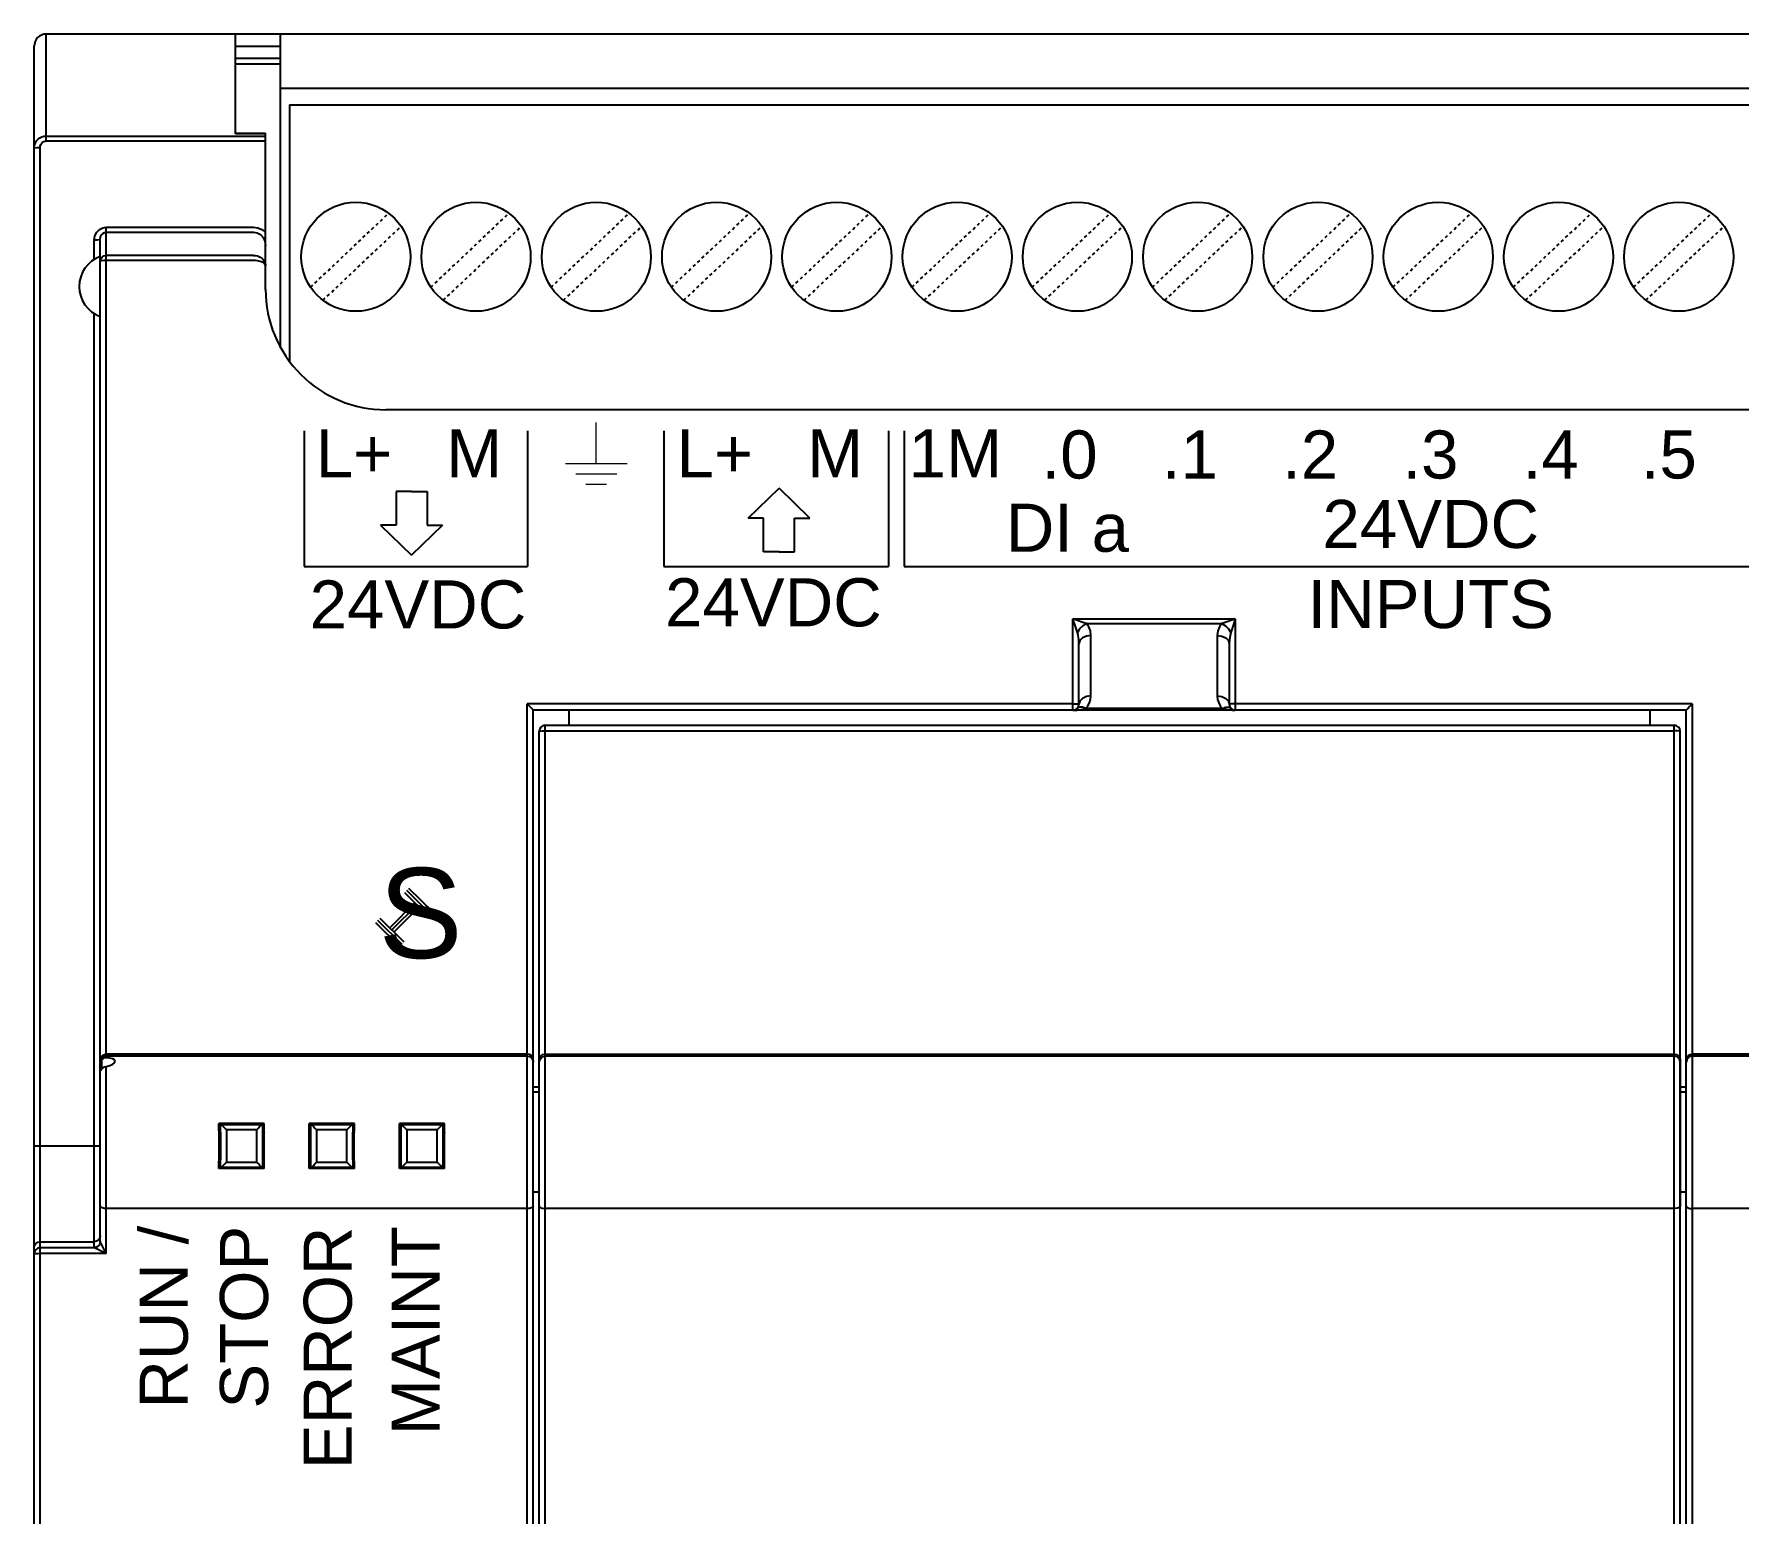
# Model space of a CAD drawing. Header units: inches. Extents: x 57 to 2760, y -193 to 2149.
# Drawn here: x 240 to 296.7, y 1823.6 to 1872.8 of the extents above; entities that cross this region are included whole.
import ezdxf

# ---------------------------------------------------------------- set-up
doc = ezdxf.new("R2010")
doc.units = ezdxf.units.IN
doc.header["$MEASUREMENT"] = 0
doc.linetypes.add('DOT', pattern=[0.2, 0.1, -0.1])
doc.styles.get("Standard").update_dxf_attribs({"font": 'arial.ttf'})

msp = doc.modelspace()

# ---------------------------------------------------------------- linework, layer by layer
at = {"color": 7, "linetype": 'Continuous'}
for p, q in [((239.97114, 1773.19462), (239.97114, 1872.39462)), ((329.57114, 1872.79462), (240.37114, 1872.79462)), ((240.37114, 1869.23994), (240.37114, 1872.79462)), ((246.67114, 1869.47104), (246.67114, 1872.79462)), ((246.67114, 1872.39462), (248.17114, 1872.39462)), ((248.17114, 1862.35813), (248.17114, 1872.79462)), ((246.67114, 1871.99462), (248.17114, 1871.99462)), ((248.17114, 1871.79462), (246.67114, 1871.79462)), ((305.17114, 1870.98462), (248.17114, 1870.98462)), ((248.46114, 1870.44462), (304.88114, 1870.44462)), ((248.46114, 1870.44462), (248.46114, 1861.90801)), ((240.37114, 1869.39967), (247.67114, 1869.39967)), ((246.67114, 1869.49763), (247.67114, 1869.49763)), ((247.67114, 1869.47104), (246.67114, 1869.47104)), ((247.67114, 1864.29462), (247.67114, 1869.49762)), ((240.17114, 1776.56641), (240.17114, 1869.02283)), ((240.37114, 1869.23994), (247.67114, 1869.23994)), ((242.37114, 1866.3686), (247.27114, 1866.3686)), ((242.37114, 1838.73047), (242.37114, 1866.3686)), ((242.37114, 1866.20602), (247.27114, 1866.20602)), ((241.97114, 1865.29265), (241.97114, 1865.93713)), ((242.17114, 1838.58396), (242.17114, 1865.96728)), ((247.27114, 1865.4303), (242.37114, 1865.4303)), ((247.27114, 1865.25745), (242.37114, 1865.25745)), ((241.97114, 1832.41023), (241.97114, 1863.49659)), ((315.67114, 1860.29462), (251.67117, 1860.29462)), ((274.52114, 1853.33095), (279.92114, 1853.33095)), ((274.6697, 1853.28107), (274.52114, 1853.33095)), ((274.62741, 1853.0108), (274.52114, 1853.33095)), ((274.52114, 1850.29462), (274.52114, 1853.33095)), ((274.66942, 1852.88252), (274.62741, 1853.0108)), ((274.78901, 1853.24028), (274.6697, 1853.28107)), ((274.88638, 1853.2064), (274.78901, 1853.24028)), ((274.96597, 1853.17812), (274.88638, 1853.2064)), ((274.96597, 1853.17812), (279.47631, 1853.17812)), ((279.553, 1853.20538), (279.47631, 1853.17812)), ((279.64893, 1853.23879), (279.553, 1853.20538)), ((279.76996, 1853.28018), (279.64893, 1853.23879)), ((279.92114, 1853.33095), (279.76996, 1853.28018)), ((279.84941, 1853.11541), (279.77286, 1852.88252)), ((279.92114, 1853.33095), (279.84941, 1853.11541)), ((279.92114, 1853.33095), (279.92114, 1850.29462)), ((274.72114, 1850.49462), (274.72114, 1852.50865)), ((275.12114, 1850.77055), (275.12114, 1852.78458)), ((279.32114, 1852.78458), (279.32114, 1850.77055)), ((279.72114, 1852.50865), (279.72114, 1850.49462)), ((274.52114, 1850.50814), (256.37114, 1850.50814)), ((256.37114, 1797.5811), (256.37114, 1850.50814)), ((256.57114, 1797.79417), (256.57114, 1850.29507)), ((256.57114, 1838.66673), (256.57114, 1850.29507)), ((294.92114, 1850.29462), (256.57114, 1850.29462)), ((257.77114, 1849.79462), (257.77114, 1850.29462)), ((279.92114, 1850.29462), (274.52114, 1850.29462)), ((274.73927, 1850.3968), (274.66594, 1850.35665)), ((274.73412, 1850.30764), (274.79633, 1850.3169)), ((279.48675, 1850.35666), (274.95552, 1850.35666)), ((279.70301, 1850.3968), (279.77635, 1850.35666)), ((279.81582, 1850.29773), (279.92114, 1850.29462)), ((295.12114, 1850.50814), (279.92114, 1850.50814)), ((293.72114, 1849.79462), (293.72114, 1850.29462)), ((294.92114, 1797.79417), (294.92114, 1850.29507)), ((295.12114, 1850.50814), (295.12114, 1797.5811)), ((256.77114, 1798.49462), (256.77114, 1849.59462)), ((256.97114, 1849.79462), (294.52114, 1849.79462)), ((256.97114, 1849.79462), (294.52114, 1849.79462)), ((256.97114, 1798.29462), (256.97114, 1849.79462)), ((256.97114, 1849.6077), (294.52114, 1849.6077)), ((294.52114, 1798.29462), (294.52114, 1849.79462)), ((294.72114, 1798.49462), (294.72114, 1849.59462)), ((256.37114, 1838.8506), (242.37114, 1838.8506)), ((256.37114, 1838.7832), (242.37114, 1838.7832)), ((256.97114, 1838.8506), (294.52114, 1838.8506)), ((294.52114, 1838.7832), (256.97114, 1838.7832)), ((327.57114, 1838.8506), (295.12114, 1838.8506)), ((327.57114, 1838.7832), (295.12114, 1838.7832)), ((242.18636, 1838.66021), (242.17114, 1838.58396)), ((242.18407, 1838.61279), (242.17114, 1838.54547)), ((242.17114, 1832.60947), (242.17114, 1838.54547)), ((242.22114, 1838.67134), (242.18407, 1838.61279)), ((242.22114, 1838.36352), (242.22114, 1838.67134)), ((242.37114, 1832.21162), (242.37114, 1838.44026)), ((256.55592, 1838.66021), (256.57114, 1838.58396)), ((256.57114, 1811.79818), (256.57114, 1838.58396)), ((294.72114, 1838.58396), (294.69434, 1838.68358)), ((294.70539, 1838.73824), (294.72114, 1838.66673)), ((294.72114, 1838.66673), (294.72114, 1833.79106)), ((256.77114, 1837.74748), (256.57114, 1837.74748)), ((294.92114, 1837.74748), (294.72114, 1837.74748)), ((256.77114, 1837.58777), (256.57114, 1837.58777)), ((294.92114, 1837.58777), (294.72114, 1837.58777)), ((247.62281, 1836.54629), (246.11947, 1836.54629)), ((246.11947, 1836.54629), (246.16438, 1836.50138)), ((247.62281, 1836.54629), (247.5779, 1836.50138)), ((250.62281, 1836.54629), (249.11947, 1836.54629)), ((249.16438, 1836.50138), (249.11947, 1836.54629)), ((250.5779, 1836.50138), (250.62281, 1836.54629)), ((253.62281, 1836.54629), (252.11947, 1836.54629)), ((252.16438, 1836.50138), (252.11947, 1836.54629)), ((253.5779, 1836.50138), (253.62281, 1836.54629)), ((246.16438, 1836.50138), (246.19361, 1836.50086)), ((246.19361, 1836.50086), (246.20823, 1836.5006)), ((247.53405, 1836.5006), (246.20823, 1836.5006)), ((247.37715, 1836.33677), (246.36513, 1836.33677)), ((247.53405, 1836.5006), (247.5779, 1836.50138)), ((247.59658, 1836.02065), (247.59575, 1835.8733)), ((247.6221, 1836.30786), (247.60425, 1836.29458)), ((247.60425, 1836.29458), (247.62186, 1836.22888)), ((249.13803, 1836.29458), (249.12041, 1836.22888)), ((249.14572, 1836.01794), (249.14417, 1836.1434)), ((249.14654, 1835.87047), (249.14572, 1836.01794)), ((249.16438, 1836.50138), (249.19361, 1836.50086)), ((249.19361, 1836.50086), (249.20823, 1836.5006)), ((250.53405, 1836.5006), (249.20823, 1836.5006)), ((250.37715, 1836.33677), (249.36513, 1836.33677)), ((250.53405, 1836.5006), (250.5779, 1836.50138)), ((250.59658, 1836.02065), (250.59575, 1835.8733)), ((250.6221, 1836.30786), (250.60425, 1836.29458)), ((250.60425, 1836.29458), (250.62186, 1836.22888)), ((252.13803, 1836.29458), (252.12041, 1836.22888)), ((252.14572, 1836.01794), (252.14417, 1836.1434)), ((252.14654, 1835.87047), (252.14572, 1836.01794)), ((252.16438, 1836.50138), (252.19361, 1836.50086)), ((252.19361, 1836.50086), (252.20823, 1836.5006)), ((253.53405, 1836.5006), (252.20823, 1836.5006)), ((253.37715, 1836.33677), (252.36513, 1836.33677)), ((253.53405, 1836.5006), (253.5779, 1836.50138)), ((253.59658, 1836.02065), (253.59575, 1835.8733)), ((253.6221, 1836.30786), (253.60425, 1836.29458)), ((253.60425, 1836.29458), (253.62186, 1836.22888)), ((239.97114, 1835.79462), (242.17114, 1835.79462)), ((247.59575, 1835.8733), (247.59574, 1835.71831)), ((247.59574, 1835.71831), (247.59656, 1835.5705)), ((247.59656, 1835.5705), (247.59813, 1835.44499)), ((249.14569, 1835.56763), (249.14653, 1835.71511)), ((249.14653, 1835.71511), (249.14654, 1835.87047)), ((250.59575, 1835.8733), (250.59574, 1835.71831)), ((250.59574, 1835.71831), (250.59656, 1835.5705)), ((250.59656, 1835.5705), (250.59813, 1835.44499)), ((252.14569, 1835.56763), (252.14653, 1835.71511)), ((252.14653, 1835.71511), (252.14654, 1835.87047)), ((253.59575, 1835.8733), (253.59574, 1835.71831)), ((253.59574, 1835.71831), (253.59656, 1835.5705)), ((253.59656, 1835.5705), (253.59813, 1835.44499)), ((246.11947, 1835.04295), (246.16438, 1835.08786)), ((247.62281, 1835.04295), (246.11947, 1835.04295)), ((246.20822, 1835.08864), (246.16438, 1835.08786)), ((246.20822, 1835.08864), (247.53406, 1835.08864)), ((246.36513, 1835.25247), (247.37715, 1835.25247)), ((247.54867, 1835.08838), (247.53406, 1835.08864)), ((247.5779, 1835.08786), (247.54867, 1835.08838)), ((247.62281, 1835.04295), (247.5779, 1835.08786)), ((247.60425, 1835.29466), (247.62187, 1835.36036)), ((249.16438, 1835.08786), (249.11947, 1835.04295)), ((250.62281, 1835.04295), (249.11947, 1835.04295)), ((249.12018, 1835.28138), (249.13803, 1835.29466)), ((249.13803, 1835.29466), (249.12041, 1835.36036)), ((249.20822, 1835.08864), (249.16438, 1835.08786)), ((249.20822, 1835.08864), (250.53406, 1835.08864)), ((249.36513, 1835.25247), (250.37715, 1835.25247)), ((250.5779, 1835.08786), (250.53406, 1835.08864)), ((250.5779, 1835.08786), (250.62281, 1835.04295)), ((250.60425, 1835.29466), (250.62187, 1835.36036)), ((252.16438, 1835.08786), (252.11947, 1835.04295)), ((253.62281, 1835.04295), (252.11947, 1835.04295)), ((252.12018, 1835.28138), (252.13803, 1835.29466)), ((252.13803, 1835.29466), (252.12041, 1835.36036)), ((252.20822, 1835.08864), (252.16438, 1835.08786)), ((252.20822, 1835.08864), (253.53406, 1835.08864)), ((252.36513, 1835.25247), (253.37715, 1835.25247)), ((253.5779, 1835.08786), (253.53406, 1835.08864)), ((253.5779, 1835.08786), (253.62281, 1835.04295)), ((253.60425, 1835.29466), (253.62187, 1835.36036)), ((256.77114, 1834.2614), (256.57114, 1834.2614)), ((294.92114, 1834.2614), (294.72114, 1834.2614)), ((256.37114, 1833.71075), (242.37114, 1833.71075)), ((294.52114, 1833.71075), (256.97114, 1833.71075)), ((327.57114, 1833.71075), (295.12114, 1833.71075)), ((240.17114, 1832.6068), (241.97114, 1832.6068)), ((242.19029, 1832.57067), (242.1783, 1832.5939)), ((242.23593, 1832.48079), (242.19029, 1832.57067)), ((241.97356, 1832.40638), (240.17114, 1832.40638)), ((242.37114, 1832.21162), (240.17114, 1832.21162)), ((242.04681, 1832.37193), (242.00943, 1832.3899)), ((242.13293, 1832.32986), (242.04681, 1832.37193)), ((242.37114, 1832.21162), (242.23593, 1832.48079))]:
    msp.add_line(p, q, dxfattribs=at)
at = {"linetype": 'DOT'}
for p, q in [((249.16529, 1864.37139), (251.76437, 1866.83344)), ((253.16529, 1864.37139), (255.76437, 1866.83344)), ((257.16529, 1864.37139), (259.76437, 1866.83344)), ((261.16529, 1864.37139), (263.76437, 1866.83344)), ((265.16529, 1864.37139), (267.76437, 1866.83344)), ((269.16529, 1864.37139), (271.76437, 1866.83344)), ((273.16529, 1864.37139), (275.76437, 1866.83344)), ((277.16529, 1864.37139), (279.76437, 1866.83344)), ((281.16529, 1864.37139), (283.76437, 1866.83344)), ((285.16529, 1864.37139), (287.76437, 1866.83344)), ((289.16529, 1864.37139), (291.76437, 1866.83344)), ((293.16529, 1864.37139), (295.76437, 1866.83344)), ((249.57791, 1863.9358), (252.17699, 1866.39785)), ((253.57791, 1863.9358), (256.17699, 1866.39785)), ((257.57791, 1863.9358), (260.17699, 1866.39785)), ((261.57791, 1863.9358), (264.17699, 1866.39785)), ((265.57791, 1863.9358), (268.17699, 1866.39785)), ((269.57791, 1863.9358), (272.17699, 1866.39785)), ((273.57791, 1863.9358), (276.17699, 1866.39785)), ((277.57791, 1863.9358), (280.17699, 1866.39785)), ((281.57791, 1863.9358), (284.17699, 1866.39785)), ((285.57791, 1863.9358), (288.17699, 1866.39785)), ((289.57791, 1863.9358), (292.17699, 1866.39785)), ((293.57791, 1863.9358), (296.17699, 1866.39785))]:
    msp.add_line(p, q, dxfattribs=at)
at = {"color": 7, "linetype": 'Continuous', "lineweight": 15}
for p, q in [((258.66764, 1858.50506), (258.66764, 1859.87006)), ((257.64389, 1858.50506), (259.69139, 1858.50506)), ((257.98514, 1858.16381), (259.35014, 1858.16381)), ((258.32639, 1857.82256), (259.00889, 1857.82256))]:
    msp.add_line(p, q, dxfattribs=at)
for p, q in [((248.95614, 1859.58839), (248.95614, 1855.07481)), ((256.38614, 1859.58839), (256.38614, 1855.07481)), ((260.91139, 1859.5888), (260.91139, 1855.07521)), ((268.38614, 1859.5888), (268.38614, 1855.07521)), ((268.91139, 1859.5888), (268.91139, 1855.07521)), ((252.52574, 1857.57041), (252.01169, 1857.57041)), ((252.01169, 1857.57041), (252.01169, 1856.45202)), ((252.52574, 1857.57041), (253.03979, 1857.57041)), ((253.03979, 1857.57041), (253.03979, 1856.45202)), ((263.71885, 1856.68158), (264.74695, 1857.67906)), ((265.77506, 1856.68158), (264.74695, 1857.67906)), ((252.01169, 1856.45202), (251.49764, 1856.45202)), ((251.49764, 1856.45202), (252.52574, 1855.45454)), ((253.55384, 1856.45202), (252.52574, 1855.45454)), ((253.03979, 1856.45202), (253.55384, 1856.45202)), ((264.23291, 1856.68158), (263.71885, 1856.68158)), ((264.23291, 1855.56319), (264.23291, 1856.68158)), ((265.261, 1855.56319), (265.261, 1856.68158)), ((265.261, 1856.68158), (265.77506, 1856.68158)), ((264.74696, 1855.56319), (264.23291, 1855.56319)), ((264.74695, 1855.56319), (265.261, 1855.56319)), ((248.95614, 1855.07481), (256.38614, 1855.07481)), ((260.91139, 1855.07521), (268.38614, 1855.07521)), ((268.91139, 1855.07521), (304.38614, 1855.07521)), ((252.63602, 1843.89182), (251.79746, 1843.05359)), ((252.28677, 1844.23342), (253.08845, 1843.4415)), ((252.35704, 1844.30458), (253.15871, 1843.51266)), ((252.4273, 1844.37574), (253.22897, 1843.58382)), ((251.46732, 1843.37882), (252.269, 1842.58691)), ((252.70671, 1843.8211), (251.86816, 1842.98286)), ((252.77741, 1843.75037), (251.93885, 1842.91214)), ((251.3268, 1843.23651), (252.12847, 1842.44459)), ((251.39706, 1843.30766), (252.19874, 1842.51575))]:
    msp.add_line(p, q)
at = {"color": 7, "linetype": 'Continuous'}
for points in [[(239.97114, 1868.98957), (239.97566, 1869.05103), (239.99043, 1869.1154), (240.01666, 1869.17957), (240.05455, 1869.24022), (240.10333, 1869.29418), (240.16152, 1869.33884), (240.22724, 1869.37221), (240.29802, 1869.39276), (240.37114, 1869.39967)], [(239.97114, 1868.98957), (239.99793, 1869.0062), (240.07114, 1869.01838), (240.17114, 1869.02283)], [(240.17114, 1869.02283), (240.1734, 1869.05536), (240.18078, 1869.08944), (240.19389, 1869.12341), (240.21283, 1869.15552), (240.23722, 1869.18409), (240.26632, 1869.20773), (240.29918, 1869.2254), (240.33457, 1869.23628), (240.37114, 1869.23994)], [(241.97114, 1865.93713), (241.99284, 1866.07728), (242.05386, 1866.19985), (242.14451, 1866.29262), (242.25324, 1866.34938), (242.37114, 1866.3686)], [(242.17114, 1865.96728), (242.18197, 1866.04476), (242.2125, 1866.11264), (242.25787, 1866.16403), (242.31229, 1866.19544), (242.37114, 1866.20602)], [(247.27114, 1866.3686), (247.4137, 1866.35006), (247.54924, 1866.29482), (247.67114, 1866.20376)], [(247.27114, 1866.20602), (247.38861, 1866.18596), (247.49762, 1866.1261), (247.5883, 1866.02838), (247.64943, 1865.89911), (247.67114, 1865.75145)], [(242.17114, 1865.9673), (242.14434, 1865.95222), (242.07114, 1865.94117), (241.97114, 1865.93713)], [(242.17114, 1865.23711), (242.18636, 1865.31104), (242.22972, 1865.37372), (242.2946, 1865.41559), (242.37114, 1865.4303)], [(247.27115, 1865.4303), (247.33808, 1865.42535), (247.39673, 1865.41256), (247.44702, 1865.39458), (247.48982, 1865.37325), (247.52645, 1865.34958), (247.55818, 1865.32385), (247.58619, 1865.29569), (247.61094, 1865.26463), (247.63195, 1865.23099), (247.6487, 1865.19542), (247.66087, 1865.15858), (247.66838, 1865.12073), (247.67114, 1865.07956)], [(242.37114, 1865.25745), (242.29435, 1865.2559), (242.22909, 1865.25143), (242.186, 1865.24481), (242.17114, 1865.23711)], [(247.67114, 1865.07959), (247.66838, 1865.10046), (247.66087, 1865.11964), (247.6487, 1865.13832), (247.63196, 1865.15636), (247.61096, 1865.17341), (247.58621, 1865.18916), (247.5582, 1865.20345), (247.52647, 1865.2165), (247.48986, 1865.2285), (247.44707, 1865.23932), (247.3968, 1865.24845), (247.33816, 1865.25494), (247.27125, 1865.25745)], [(274.96597, 1853.17812), (274.84653, 1853.10166), (274.74307, 1852.99853), (274.66942, 1852.88252)], [(275.12114, 1852.78458), (275.10135, 1852.93403), (275.04761, 1853.06593), (274.96597, 1853.17812)], [(279.47631, 1853.17812), (279.39441, 1853.06554), (279.34065, 1852.93303), (279.32114, 1852.78458)], [(279.47631, 1853.17812), (279.59575, 1853.10167), (279.69921, 1852.99853), (279.77286, 1852.88252)], [(274.72114, 1852.50865), (274.71453, 1852.65075), (274.69663, 1852.77603), (274.66942, 1852.88252)], [(275.12114, 1852.78458), (274.96808, 1852.76358), (274.83831, 1852.70377), (274.75159, 1852.61425), (274.72114, 1852.50865)], [(279.32114, 1852.78458), (279.47421, 1852.76357), (279.60398, 1852.70376), (279.69069, 1852.61424), (279.72114, 1852.50865)], [(279.77286, 1852.88252), (279.74558, 1852.77569), (279.72765, 1852.64977), (279.72114, 1852.50866)], [(275.12114, 1850.77055), (274.96807, 1850.74955), (274.8383, 1850.68973), (274.75159, 1850.60021), (274.72114, 1850.49462)], [(274.95552, 1850.35666), (275.02163, 1850.43962), (275.07361, 1850.5365), (275.10826, 1850.64689), (275.12114, 1850.77055)], [(279.32114, 1850.77055), (279.47421, 1850.74955), (279.60398, 1850.68973), (279.69069, 1850.60021), (279.72114, 1850.49462)], [(279.32114, 1850.77055), (279.33402, 1850.64688), (279.36867, 1850.53649), (279.42065, 1850.43961), (279.48675, 1850.35666)], [(256.57114, 1850.29507), (256.55632, 1850.31495), (256.5212, 1850.35381), (256.47503, 1850.40249), (256.42341, 1850.4555), (256.37114, 1850.50814)], [(274.52114, 1850.50814), (274.59544, 1850.50717), (274.66058, 1850.50431), (274.70562, 1850.49984), (274.72114, 1850.49462)], [(274.52114, 1850.29462), (274.59631, 1850.2962), (274.66741, 1850.30065), (274.73412, 1850.30764)], [(274.95552, 1850.35667), (274.84006, 1850.3968), (274.73927, 1850.3968)], [(274.79633, 1850.3169), (274.85399, 1850.32822), (274.90712, 1850.3415), (274.95553, 1850.35666)], [(279.48675, 1850.35666), (279.54864, 1850.33783), (279.6294, 1850.31986)], [(279.48676, 1850.35665), (279.60222, 1850.3968), (279.70301, 1850.3968)], [(279.6294, 1850.31986), (279.71856, 1850.30636), (279.81582, 1850.29773)], [(279.92114, 1850.50814), (279.84684, 1850.50717), (279.7817, 1850.50431), (279.73666, 1850.49984), (279.72114, 1850.49462)], [(294.92114, 1850.29507), (294.93596, 1850.31495), (294.97107, 1850.35381), (295.01725, 1850.40249), (295.06886, 1850.4555), (295.12114, 1850.50814)], [(256.77114, 1849.59462), (256.79684, 1849.60104), (256.87016, 1849.60591), (256.97114, 1849.6077)], [(294.72114, 1849.59462), (294.69544, 1849.60104), (294.62212, 1849.60591), (294.52114, 1849.6077)], [(242.17114, 1838.66673), (242.18185, 1838.7261), (242.21137, 1838.77733), (242.25514, 1838.81651), (242.30984, 1838.84175), (242.37114, 1838.8506)], [(242.37114, 1838.7832), (242.2946, 1838.76804), (242.22972, 1838.72485), (242.18636, 1838.66021)], [(256.54076, 1838.76415), (256.50099, 1838.80657), (256.44409, 1838.83793), (256.37114, 1838.8506)], [(256.37114, 1838.7832), (256.44768, 1838.76804), (256.51256, 1838.72485), (256.55592, 1838.66021)], [(256.77114, 1838.66673), (256.78684, 1838.73814), (256.82928, 1838.79634), (256.89403, 1838.83638), (256.97114, 1838.8506)], [(256.77114, 1838.58396), (256.79793, 1838.68358), (256.87114, 1838.75651), (256.97114, 1838.7832)], [(294.52114, 1838.8506), (294.59813, 1838.83643), (294.66275, 1838.79657), (294.70539, 1838.73824)], [(294.69434, 1838.68358), (294.62114, 1838.75651), (294.52114, 1838.7832)], [(294.92114, 1838.66673), (294.92846, 1838.71601), (294.95152, 1838.76415), (294.99129, 1838.80657), (295.04819, 1838.83793), (295.12114, 1838.8506)], [(295.12114, 1838.7832), (295.0446, 1838.76804), (294.97972, 1838.72485), (294.93636, 1838.66021), (294.92114, 1838.58396)], [(242.17114, 1838.23765), (242.18407, 1838.30498), (242.22114, 1838.36352)], [(242.37114, 1838.73047), (242.316, 1838.72631), (242.26359, 1838.70549), (242.22114, 1838.67134)], [(242.22114, 1838.36352), (242.26359, 1838.39904), (242.316, 1838.42541), (242.37114, 1838.44026)], [(242.67114, 1838.6137), (242.65019, 1838.65723), (242.58898, 1838.69181), (242.49286, 1838.71616), (242.37114, 1838.73047)], [(242.37114, 1838.44026), (242.49286, 1838.47079), (242.58898, 1838.5145), (242.65019, 1838.56439), (242.67114, 1838.6137)], [(256.57114, 1838.66673), (256.56382, 1838.71601), (256.54076, 1838.76415)], [(246.11947, 1835.04295), (246.12095, 1835.54183), (246.12095, 1836.04776), (246.11947, 1836.54629)], [(247.62281, 1835.04295), (247.62133, 1835.54183), (247.62133, 1836.04776), (247.62281, 1836.54629)], [(249.11947, 1835.04295), (249.12095, 1835.54183), (249.12095, 1836.04776), (249.11947, 1836.54629)], [(250.62281, 1835.04295), (250.62133, 1835.54183), (250.62133, 1836.04776), (250.62281, 1836.54629)], [(252.11947, 1835.04295), (252.12095, 1835.54183), (252.12095, 1836.04776), (252.11947, 1836.54629)], [(253.62281, 1835.04295), (253.62133, 1835.54183), (253.62133, 1836.04776), (253.62281, 1836.54629)], [(246.16438, 1836.50138), (246.16579, 1836.03173), (246.16579, 1835.55779), (246.16438, 1835.08786)], [(246.20823, 1836.5006), (246.25878, 1836.44626), (246.31113, 1836.39166), (246.36513, 1836.33677)], [(246.36519, 1836.33677), (246.3658, 1835.61338), (246.36519, 1835.25247)], [(247.37709, 1835.25247), (247.37648, 1835.97584), (247.37709, 1836.33677)], [(247.53405, 1836.5006), (247.4835, 1836.44626), (247.43115, 1836.39166), (247.37715, 1836.33677)], [(247.5779, 1835.08786), (247.57649, 1835.55779), (247.57649, 1836.03173), (247.5779, 1836.50138)], [(247.60425, 1836.29458), (247.60287, 1836.28726), (247.60156, 1836.26804), (247.60032, 1836.23771), (247.59918, 1836.1969), (247.59816, 1836.1463), (247.59658, 1836.02065)], [(249.14417, 1836.1434), (249.14315, 1836.19476), (249.14198, 1836.2369), (249.14071, 1836.26826), (249.13937, 1836.28758), (249.13803, 1836.29458)], [(249.16438, 1836.50138), (249.16579, 1836.03173), (249.16579, 1835.55779), (249.16438, 1835.08786)], [(249.20823, 1836.5006), (249.25878, 1836.44626), (249.31112, 1836.39167), (249.36513, 1836.33677)], [(249.36519, 1836.33677), (249.3658, 1835.61338), (249.36519, 1835.25247)], [(250.37709, 1835.25247), (250.37648, 1835.97584), (250.37709, 1836.33677)], [(250.53405, 1836.5006), (250.4835, 1836.44626), (250.43116, 1836.39167), (250.37715, 1836.33677)], [(250.5779, 1835.08786), (250.57649, 1835.55779), (250.57649, 1836.03173), (250.5779, 1836.50138)], [(250.60425, 1836.29458), (250.60287, 1836.28726), (250.60156, 1836.26804), (250.60032, 1836.23771), (250.59918, 1836.1969), (250.59816, 1836.1463), (250.59658, 1836.02065)], [(252.14417, 1836.1434), (252.14315, 1836.19476), (252.14198, 1836.2369), (252.14071, 1836.26826), (252.13937, 1836.28758), (252.13803, 1836.29458)], [(252.16438, 1836.50138), (252.16579, 1836.03173), (252.16579, 1835.55779), (252.16438, 1835.08786)], [(252.20823, 1836.5006), (252.25877, 1836.44627), (252.31112, 1836.39167), (252.36513, 1836.33677)], [(252.36519, 1836.33677), (252.3658, 1835.61338), (252.36519, 1835.25247)], [(253.37709, 1835.25247), (253.37648, 1835.97584), (253.37709, 1836.33677)], [(253.53405, 1836.5006), (253.48351, 1836.44627), (253.43116, 1836.39167), (253.37715, 1836.33677)], [(253.5779, 1835.08786), (253.57649, 1835.55779), (253.57649, 1836.03173), (253.5779, 1836.50138)], [(253.60425, 1836.29458), (253.60287, 1836.28726), (253.60156, 1836.26804), (253.60032, 1836.23771), (253.59918, 1836.1969), (253.59816, 1836.1463), (253.59658, 1836.02065)], [(247.59813, 1835.44499), (247.59914, 1835.39423), (247.60028, 1835.35279), (247.60153, 1835.32167), (247.60287, 1835.30198), (247.60425, 1835.29466)], [(249.13803, 1835.29466), (249.13937, 1835.30168), (249.14068, 1835.32039), (249.14192, 1835.35042), (249.14307, 1835.39128), (249.1441, 1835.44201), (249.14569, 1835.56763)], [(250.59813, 1835.44499), (250.59914, 1835.39423), (250.60028, 1835.35279), (250.60153, 1835.32167), (250.60287, 1835.30198), (250.60425, 1835.29466)], [(252.13803, 1835.29466), (252.13937, 1835.30168), (252.14068, 1835.32039), (252.14192, 1835.35042), (252.14307, 1835.39128), (252.1441, 1835.44201), (252.14569, 1835.56763)], [(253.59813, 1835.44499), (253.59914, 1835.39423), (253.60028, 1835.35279), (253.60153, 1835.32167), (253.60287, 1835.30198), (253.60425, 1835.29466)], [(246.20822, 1835.08864), (246.25878, 1835.14298), (246.31113, 1835.19758), (246.36513, 1835.25247)], [(247.53406, 1835.08864), (247.4835, 1835.14298), (247.43115, 1835.19758), (247.37715, 1835.25247)], [(249.20822, 1835.08864), (249.25878, 1835.14298), (249.31112, 1835.19757), (249.36513, 1835.25247)], [(250.53406, 1835.08864), (250.4835, 1835.14298), (250.43115, 1835.19757), (250.37715, 1835.25247)], [(252.20822, 1835.08864), (252.25877, 1835.14297), (252.31112, 1835.19757), (252.36513, 1835.25247)], [(253.53406, 1835.08864), (253.48351, 1835.14297), (253.43116, 1835.19757), (253.37715, 1835.25247)], [(242.37114, 1833.71075), (242.2967, 1833.7164), (242.23188, 1833.73307), (242.18776, 1833.75859), (242.17114, 1833.79106)], [(256.57114, 1833.79106), (256.55724, 1833.76123), (256.51595, 1833.73529), (256.45108, 1833.71731), (256.37114, 1833.71075)], [(256.77114, 1833.79106), (256.79586, 1833.75195), (256.86739, 1833.72219), (256.97114, 1833.71075)], [(294.72114, 1833.79106), (294.69642, 1833.75195), (294.62489, 1833.72219), (294.52114, 1833.71075)], [(294.92114, 1833.79106), (294.93504, 1833.76123), (294.97633, 1833.73529), (295.0412, 1833.71731), (295.12114, 1833.71075)], [(239.97114, 1832.40756), (239.98636, 1832.4838), (240.02972, 1832.54844), (240.0946, 1832.59163), (240.17114, 1832.6068)], [(242.11256, 1832.66515), (242.04768, 1832.62196), (241.97114, 1832.6068)], [(242.17114, 1832.60947), (242.14434, 1832.50985), (242.07114, 1832.43693), (241.97114, 1832.41023)], [(242.17235, 1832.6051), (242.14492, 1832.50625), (242.07227, 1832.43362), (241.97356, 1832.40638)], [(242.17114, 1832.80604), (242.15592, 1832.72979), (242.11256, 1832.66515)], [(242.17235, 1832.6051), (242.17145, 1832.60727), (242.17114, 1832.60947)], [(242.1783, 1832.5939), (242.17462, 1832.60091), (242.17235, 1832.6051)], [(240.17114, 1832.40638), (240.13084, 1832.40229), (240.08854, 1832.38859), (240.04685, 1832.36323), (240.00962, 1832.32464), (239.98207, 1832.27212), (239.97114, 1832.20714)], [(240.17114, 1832.21162), (240.09412, 1832.21128), (240.0284, 1832.21028), (239.98574, 1832.20882), (239.97114, 1832.20714)], [(241.97356, 1832.40638), (241.97175, 1832.4083), (241.97114, 1832.41023)], [(242.00943, 1832.3899), (241.9959, 1832.39629), (241.98546, 1832.40114), (241.9781, 1832.40446), (241.97356, 1832.40638)], [(242.37114, 1832.21162), (242.31077, 1832.24176), (242.13293, 1832.32986)]]:
    msp.add_lwpolyline(points, dxfattribs=at)
for centre in [(250.67114, 1865.38462), (254.67114, 1865.38462), (258.67114, 1865.38462), (262.67114, 1865.38462), (266.67114, 1865.38462), (270.67114, 1865.38462), (274.67114, 1865.38462), (278.67114, 1865.38462), (282.67114, 1865.38462), (286.67114, 1865.38462), (290.67114, 1865.38462), (294.67114, 1865.38462)]:
    msp.add_circle(centre, 1.815, dxfattribs=at)
for centre, radius, start, end in [((240.37114, 1872.39462), 0.4, 90, 180), ((242.53542, 1864.39462), 1.06429, 110.01596, 249.98404), ((251.67114, 1864.29462), 4, 179.999896, 270.000384), ((274.52114, 1850.49462), 0.2, 270, 0), ((279.92114, 1850.49462), 0.2, 180, 270), ((256.97114, 1849.59462), 0.2, 90, 180), ((256.97114, 1849.59462), 0.2, 90, 180), ((294.52114, 1849.59462), 0.2, 0, 90)]:
    msp.add_arc(centre, radius, start, end, dxfattribs=at)

# ---------------------------------------------------------------- texts
for s, insert, char_height, width, attachment_point in [('L+', (250.6116, 1859.64244), 1.6, 5.3067617, 2), ('M', (254.6116, 1859.64244), 1.6, 5.3067617, 2), ('L+', (262.6116, 1859.64244), 1.6, 5.3067617, 2), ('M', (266.6116, 1859.64244), 1.6, 5.3067617, 2), ('1M', (270.6116, 1859.64244), 1.6, 5.3067617, 2), ('.0', (274.41166, 1859.60469), 1.6, 5.3067617, 2), ('.1', (278.41166, 1859.60469), 1.6, 5.3067617, 2), ('.2', (282.41166, 1859.60469), 1.6, 5.3067617, 2), ('.3', (286.41166, 1859.60469), 1.6, 5.3067617, 2), ('.4', (290.41166, 1859.60469), 1.6, 5.3067617, 2), ('.5', (294.33926, 1859.60569), 1.6, 5.3067617, 2), ('DI a', (274.33646, 1857.16739), 1.6, 5.3067617, 2), ('24VDC INPUTS', (286.42105, 1853.00449), 1.6, 12.9076364, 8), ('24VDC', (264.56025, 1854.68657), 1.6, 8.5528889, 2), ('24VDC', (252.73754, 1854.61501), 1.6, 12.4032, 2), ('S', (251.42862, 1845.04713), 3, 4.2892434, 1)]:
    msp.add_mtext(s, dxfattribs=dict(insert=insert, char_height=char_height, width=width, attachment_point=attachment_point))
at = {"char_height": 1.6, "attachment_point": 9, "rotation": 90}
for s, insert, width in [('RUN / STOP', (247.77405, 1833.13943), 9.5677193), ('ERROR', (250.56087, 1833.11358), 6.5757193), ('MAINT', (253.46063, 1833.12775), 6.1462456)]:
    msp.add_mtext(s, dxfattribs=dict(at, insert=insert, width=width))

doc.saveas('drawing.dxf')
